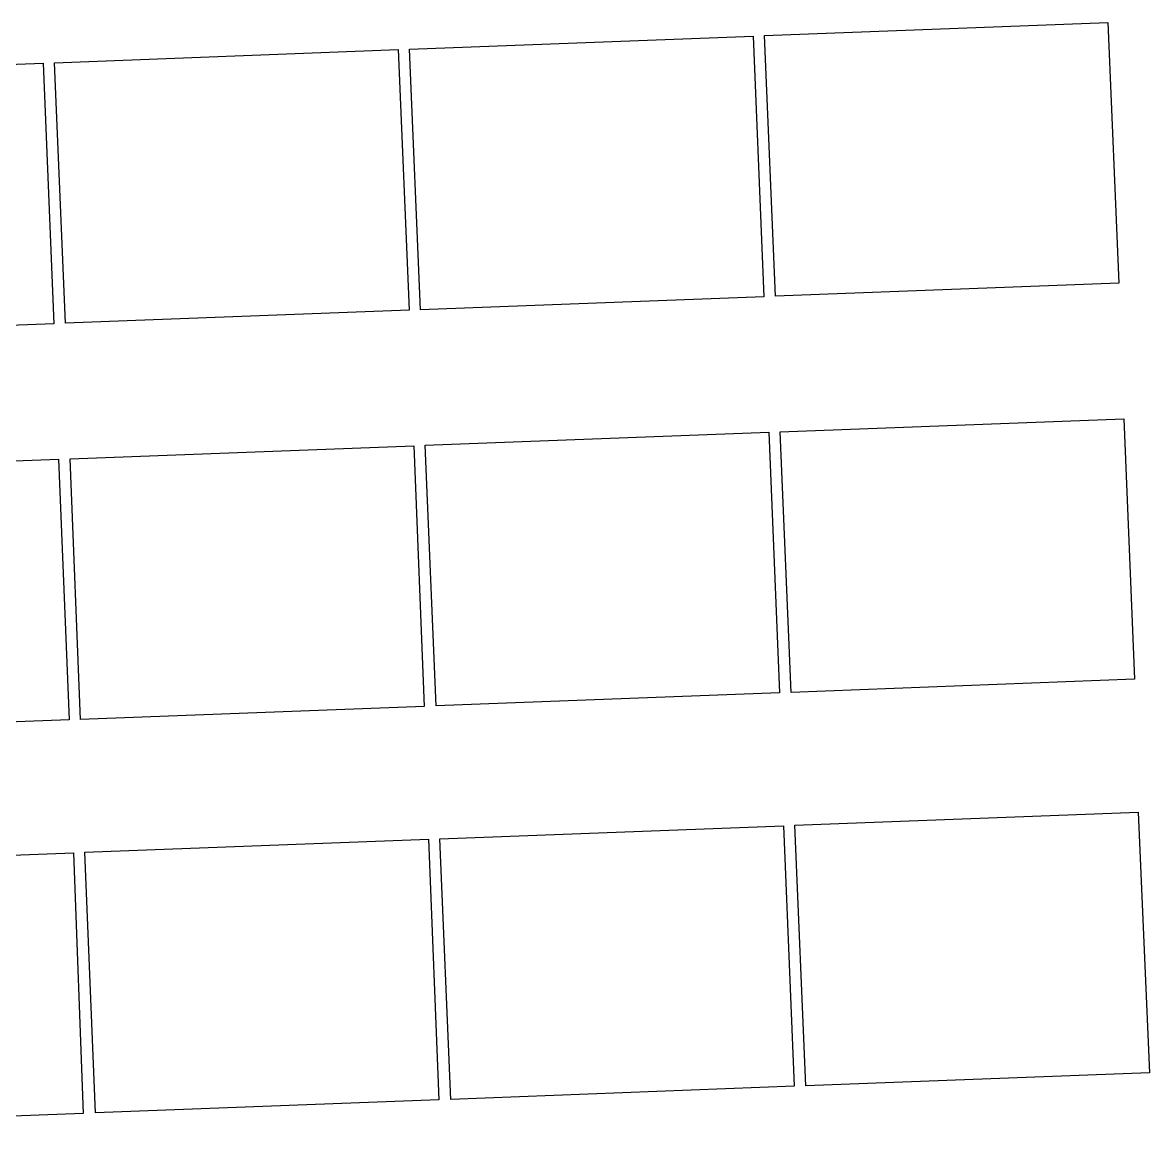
# Model space of a CAD drawing. Header units: metres. Extents: x 1956498 to 1957612, y 2277909 to 2278547.
# Drawn here: x 1957098.87 to 1957123.6, y 2278099.09 to 2278123.32 of the extents above; entities that cross this region are included whole.
import ezdxf

# ---------------------------------------------------------------- set-up
doc = ezdxf.new("R2010")
doc.units = ezdxf.units.M
doc.layers.add('PVcase PV Modules (full frames)', color=142, linetype='Continuous')

# ---------------------------------------------------------------- blocks, each defined once
blk = doc.blocks.new('3P6@20DEG F FX ID1 PVBlock')
at = {"color": 0, "transparency": 33554687}
blk.add_polyline3d([(0, 0, 2.084), (7.54, 0.287, 2.084), (7.757, -5.433, 0), (0.218, -5.72, 0)], close=True, dxfattribs=at)

msp = doc.modelspace()

# ---------------------------------------------------------------- block references
at = {"layer": 'PVcase PV Modules (full frames)', "color": 144, "true_color": 0x007ca5, "transparency": 33554687, "extrusion": (-0.010267, -0.000390824, 0.999947), "rotation": 359.9998850465452}
for p in [(1957018.348, 2278115.246, -20367.637), (1957010.559, 2278114.949, -20367.637)]:
    msp.add_blockref('3P6@20DEG F FX ID1 PVBlock', p, dxfattribs=at)
at = {"layer": 'PVcase PV Modules (full frames)', "color": 144, "true_color": 0x007ca5, "transparency": 33554687, "extrusion": (-0.011831, -0.000450367, 0.99993), "rotation": 359.9998473496159}
msp.add_blockref('3P6@20DEG F FX ID1 PVBlock', (1956969.907, 2278112.057, -23564.601), dxfattribs=at)
at = {"layer": 'PVcase PV Modules (full frames)', "color": 144, "true_color": 0x007ca5, "transparency": 33554687, "extrusion": (-0.009242, -0.000351808, 0.999957), "rotation": 359.9999068528783}
msp.add_blockref('3P6@20DEG F FX ID1 PVBlock', (1957013.911, 2278115.855, -18272.862), dxfattribs=at)
at = {"layer": 'PVcase PV Modules (full frames)', "color": 144, "true_color": 0x007ca5, "transparency": 33554687, "extrusion": (-0.010325, -0.00039305, 0.999947), "rotation": 359.999883733183}
msp.add_blockref('3P6@20DEG F FX ID1 PVBlock', (1957017.545, 2278106.462, -20487.582), dxfattribs=at)
at = {"layer": 'PVcase PV Modules (full frames)', "color": 144, "true_color": 0x007ca5, "transparency": 33554687, "extrusion": (-0.010292, -0.000391773, 0.999947), "rotation": 359.9998844872592}
msp.add_blockref('3P6@20DEG F FX ID1 PVBlock', (1957010.412, 2278106.217, -20419.037), dxfattribs=at)
at = {"layer": 'PVcase PV Modules (full frames)', "color": 144, "true_color": 0x007ca5, "transparency": 33554687, "extrusion": (-0.004771, -0.000181618, 0.999989), "rotation": 359.9999751762264}
msp.add_blockref('3P6@20DEG F FX ID1 PVBlock', (1957080.589, 2278112.123, -9135.577), dxfattribs=at)
at = {"layer": 'PVcase PV Modules (full frames)', "color": 144, "true_color": 0x007ca5, "transparency": 33554687, "extrusion": (-0.009065, -0.000345062, 0.999959), "rotation": 359.9999103908797}
msp.add_blockref('3P6@20DEG F FX ID1 PVBlock', (1957017.31, 2278107.404, -17911.031), dxfattribs=at)
at = {"layer": 'PVcase PV Modules (full frames)', "color": 144, "true_color": 0x007ca5, "transparency": 33554687, "extrusion": (-0.013303, -0.000506381, 0.999911), "rotation": 359.9998070149044}
msp.add_blockref('3P6@20DEG F FX ID1 PVBlock', (1956950.859, 2278092.538, -26572.921), dxfattribs=at)
at = {"layer": 'PVcase PV Modules (full frames)', "color": 144, "true_color": 0x007ca5, "transparency": 33554687, "extrusion": (-0.010194, -0.000388065, 0.999948), "rotation": 359.9998866633284}
msp.add_blockref('3P6@20DEG F FX ID1 PVBlock', (1957012.621, 2278097.73, -20220.389), dxfattribs=at)
at = {"layer": 'PVcase PV Modules (full frames)', "color": 144, "true_color": 0x007ca5, "transparency": 33554687, "extrusion": (-0.006074, -0.000231217, 0.999982), "rotation": 359.999959765946}
msp.add_blockref('3P6@20DEG F FX ID1 PVBlock', (1957067.885, 2278102.441, -11799.048), dxfattribs=at)
at = {"layer": 'PVcase PV Modules (full frames)', "color": 144, "true_color": 0x007ca5, "transparency": 33554687, "extrusion": (0.001522, 5.79359e-05, 0.999999), "rotation": 359.9999974739337}
msp.add_blockref('3P6@20DEG F FX ID1 PVBlock', (1957089.243, 2278104.599, 3725.799), dxfattribs=at)

doc.saveas('drawing.dxf')
